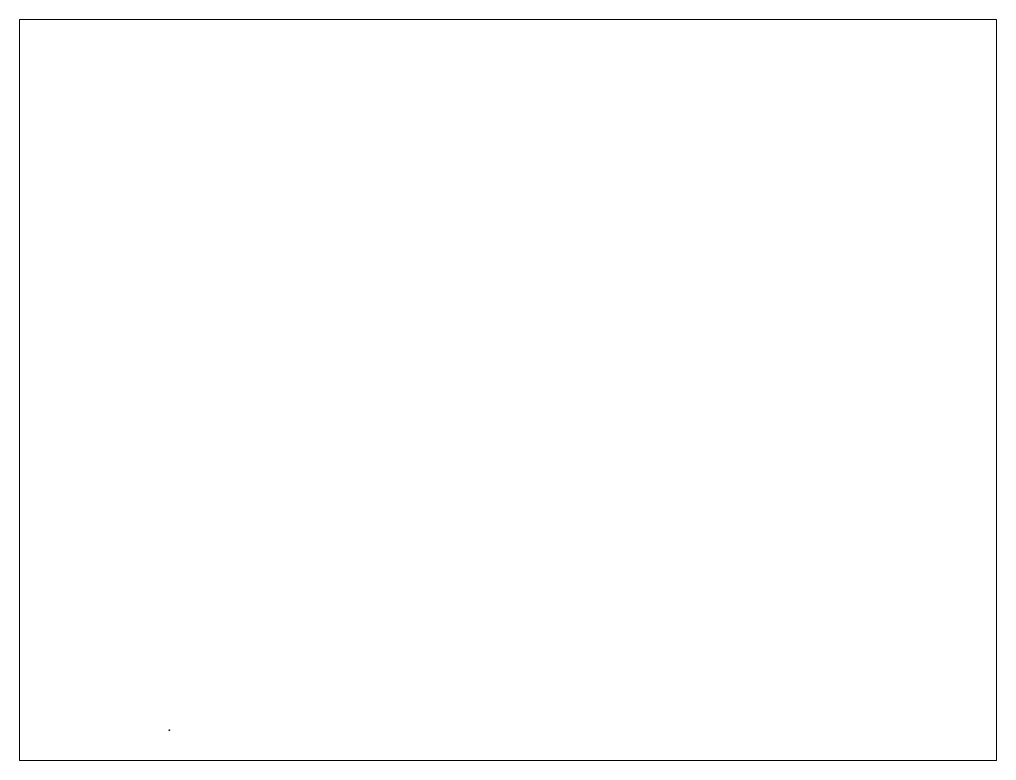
# Paper-space layout '布局1' of a CAD drawing. Header units: millimetres. Extents: x 26 to 231, y 20 to 176.
# The model-space entities are those that its viewports show. They can reach past a viewport. Long polylines and large blocks are cut down to what shows.
import ezdxf

# ---------------------------------------------------------------- set-up
doc = ezdxf.new("R2010")
doc.units = ezdxf.units.MM
doc.layers.add('BG_OUTLINE', color=92, linetype='Continuous')
doc.layers.add('PIN_TOP', color=12, linetype='Continuous')

msp = doc.modelspace()

# ---------------------------------------------------------------- linework, layer by layer
for centre, radius in [((87, 117), 2.5), ((110, 107), 17.7), ((94, 123), 1.5), ((94, 91), 1.5), ((126, 123), 1.5), ((126, 91), 1.5)]:
    msp.add_circle(centre, radius)
for centre, start, end in [((57, 168), 39.04825, 239.46637), ((57, 53), 120.53363, 329.46637), ((171, 168), 319.19917, 140.95175), ((171, 54), 219.42406, 40.80083)]:
    msp.add_arc(centre, 5, start, end)
at = {"layer": 'BG_OUTLINE', "color": 0}
for points in [[(55, 58), (55, 163)], [(61, 171), (167, 171)], [(167, 51), (62, 51)], [(175, 164), (175, 57)]]:
    msp.add_lwpolyline(points, dxfattribs=at)
at = {"layer": 'PIN_TOP'}
for centre in [(57, 168), (57, 53), (171, 168), (171, 54)]:
    msp.add_circle(centre, 1.91, dxfattribs=at)

psp = doc.layouts.new('布局1')

# ---------------------------------------------------------------- viewports
at = {"layer": '0'}
psp.add_viewport(center=(128.5, 97.5), size=(205.6, 156), view_center_point=(89174.09, 89600.07), view_height=194915.1834, dxfattribs=at)

doc.saveas('drawing.dxf')
